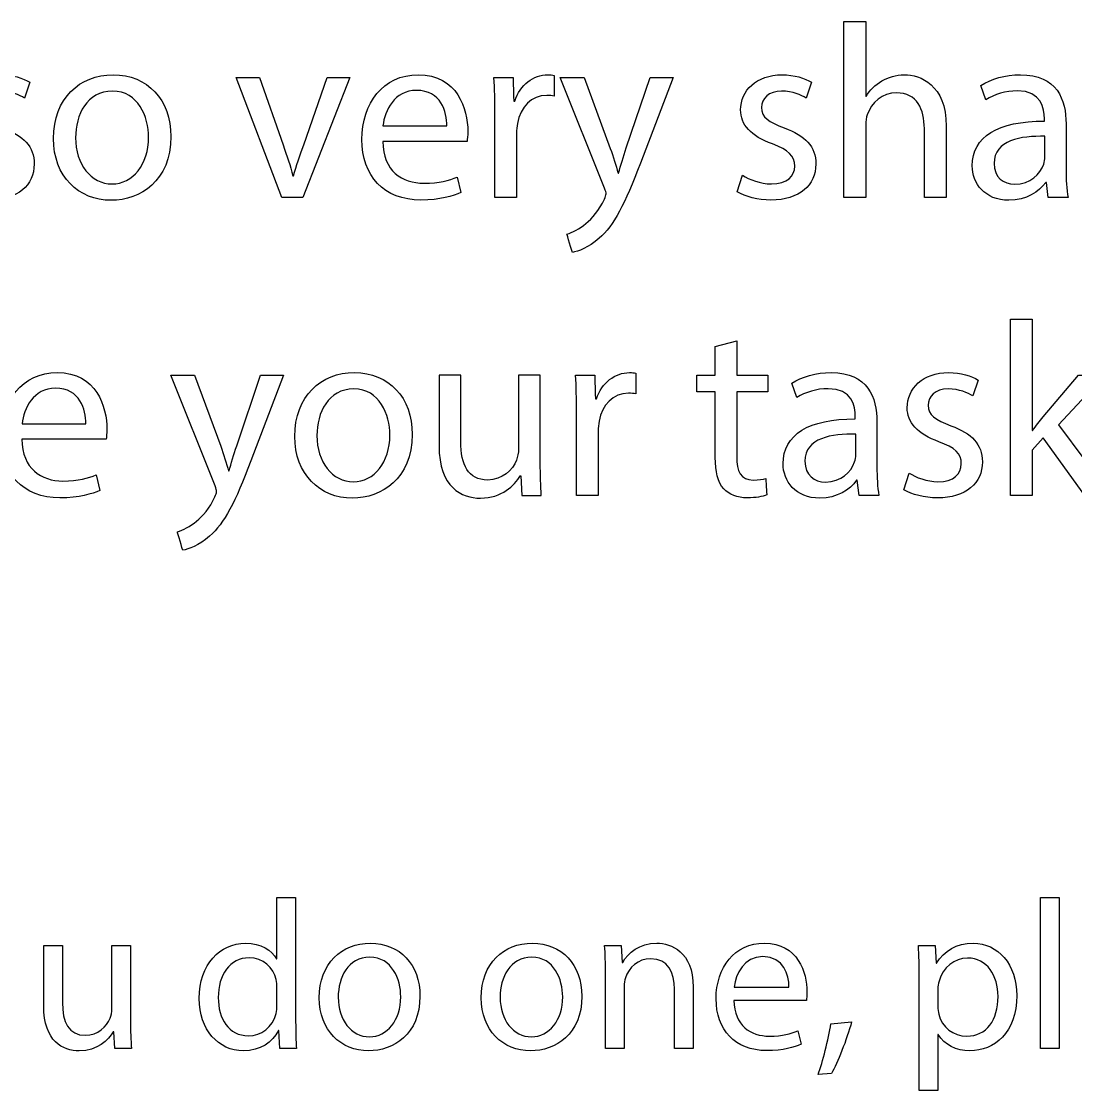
# Model space of a CAD drawing. Header units: millimetres. Extents: x -104 to 108, y -148 to 121.
# Drawn here: x 44.47 to 54.95, y 86.56 to 97.2 of the extents above; entities that cross this region are included whole.
import ezdxf

# ---------------------------------------------------------------- set-up
doc = ezdxf.new("R2010")
doc.units = ezdxf.units.MM
doc.header["$MEASUREMENT"] = 0
doc.layers.add('Capa 1', color=7, linetype='Continuous')

msp = doc.modelspace()

# ---------------------------------------------------------------- linework, layer by layer
at = {"layer": 'Capa 1', "color": 252}
for points, knots in [([(52.6488, 95.4469), (52.6488, 95.4469), (52.8662, 95.4469), (52.8662, 95.4469), (52.8662, 95.4469), (52.8662, 95.4469), (52.8662, 96.168), (52.8662, 96.168), (52.8662, 96.168), (52.8662, 96.21), (52.8686, 96.242), (52.881, 96.2717), (52.881, 96.2717), (52.9205, 96.3902), (53.0316, 96.4889), (53.1724, 96.4889), (53.1724, 96.4889), (53.3774, 96.489), (53.4489, 96.326), (53.4489, 96.1333), (53.4489, 96.1333), (53.4489, 96.1333), (53.4489, 95.4469), (53.4489, 95.4469), (53.4489, 95.4469), (53.4489, 95.4469), (53.6663, 95.4469), (53.6663, 95.4469), (53.6663, 95.4469), (53.6663, 95.4469), (53.6663, 96.1581), (53.6663, 96.1581), (53.6663, 96.1581), (53.6663, 96.5706), (53.4094, 96.6692), (53.2489, 96.6692), (53.2489, 96.6692), (53.1675, 96.6692), (53.0909, 96.6445), (53.0267, 96.6075), (53.0267, 96.6075), (52.96, 96.5706), (52.9057, 96.5161), (52.8711, 96.4544), (52.8711, 96.4544), (52.8711, 96.4544), (52.8662, 96.4545), (52.8662, 96.4545), (52.8662, 96.4545), (52.8662, 96.4545), (52.8662, 97.2002), (52.8662, 97.2002), (52.8662, 97.2002), (52.8662, 97.2002), (52.6488, 97.2002), (52.6488, 97.2002), (52.6488, 97.2002), (52.6488, 97.2002), (52.6488, 95.4469), (52.6488, 95.4469)], [0, 0, 0, 0, 0.0625, 0.0625, 0.0625, 0.0625, 0.125, 0.125, 0.125, 0.125, 0.1875, 0.1875, 0.1875, 0.1875, 0.25, 0.25, 0.25, 0.25, 0.3125, 0.3125, 0.3125, 0.3125, 0.375, 0.375, 0.375, 0.375, 0.4375, 0.4375, 0.4375, 0.4375, 0.5, 0.5, 0.5, 0.5, 0.5625, 0.5625, 0.5625, 0.5625, 0.625, 0.625, 0.625, 0.625, 0.6875, 0.6875, 0.6875, 0.6875, 0.75, 0.75, 0.75, 0.75, 0.8125, 0.8125, 0.8125, 0.8125, 0.875, 0.875, 0.875, 0.875, 1, 1, 1, 1]), ([(43.8104, 95.5038), (43.8944, 95.4544), (44.0154, 95.4221), (44.1462, 95.4221), (44.1462, 95.4221), (44.4303, 95.4222), (44.5932, 95.5703), (44.5932, 95.7802), (44.5932, 95.7802), (44.5933, 95.958), (44.487, 96.0617), (44.2796, 96.1408), (44.2796, 96.1408), (44.1241, 96.2001), (44.0524, 96.2445), (44.0524, 96.3433), (44.0524, 96.3433), (44.0524, 96.4323), (44.124, 96.5062), (44.2524, 96.5062), (44.2524, 96.5062), (44.3636, 96.5063), (44.45, 96.4667), (44.4969, 96.4371), (44.4969, 96.4371), (44.4969, 96.4371), (44.5513, 96.5952), (44.5513, 96.5952), (44.5513, 96.5952), (44.4846, 96.6347), (44.3784, 96.6692), (44.2574, 96.6692), (44.2574, 96.6692), (44.0006, 96.6692), (43.845, 96.5112), (43.845, 96.3186), (43.845, 96.3186), (43.8451, 96.1755), (43.9462, 96.0568), (44.1611, 95.9803), (44.1611, 95.9803), (44.3216, 95.9211), (44.3833, 95.8642), (44.3833, 95.7605), (44.3833, 95.7605), (44.3833, 95.6618), (44.3092, 95.5827), (44.1512, 95.5827), (44.1512, 95.5827), (44.0426, 95.5828), (43.9289, 95.6271), (43.8647, 95.6691), (43.8647, 95.6691), (43.8647, 95.6691), (43.8104, 95.5038), (43.8104, 95.5038)], [0, 0, 0, 0, 0.0666667, 0.0666667, 0.0666667, 0.0666667, 0.1333333, 0.1333333, 0.1333333, 0.1333333, 0.2, 0.2, 0.2, 0.2, 0.2666667, 0.2666667, 0.2666667, 0.2666667, 0.3333333, 0.3333333, 0.3333333, 0.3333333, 0.4, 0.4, 0.4, 0.4, 0.4666667, 0.4666667, 0.4666667, 0.4666667, 0.5333333, 0.5333333, 0.5333333, 0.5333333, 0.6, 0.6, 0.6, 0.6, 0.6666667, 0.6666667, 0.6666667, 0.6666667, 0.7333333, 0.7333333, 0.7333333, 0.7333333, 0.8, 0.8, 0.8, 0.8, 0.8666667, 0.8666667, 0.8666667, 0.8666667, 1, 1, 1, 1]), ([(45.3785, 96.6692), (45.0475, 96.6692), (44.7857, 96.4346), (44.7857, 96.0346), (44.7857, 96.0346), (44.7858, 95.6568), (45.0351, 95.4197), (45.3586, 95.4197), (45.3586, 95.4197), (45.6476, 95.4199), (45.9538, 95.6123), (45.9538, 96.0543), (45.9538, 96.0543), (45.9539, 96.42), (45.7216, 96.6692), (45.3784, 96.6692), (45.3784, 96.6692), (45.3784, 96.6692), (45.3785, 96.6692), (45.3785, 96.6692)], [0, 0, 0, 0, 0.1666667, 0.1666667, 0.1666667, 0.1666667, 0.3333333, 0.3333333, 0.3333333, 0.3333333, 0.5, 0.5, 0.5, 0.5, 0.6666667, 0.6666667, 0.6666667, 0.6666667, 1, 1, 1, 1]), ([(46.6034, 96.6422), (46.6034, 96.6422), (47.0579, 95.4469), (47.0579, 95.4469), (47.0579, 95.4469), (47.0579, 95.4469), (47.2652, 95.4469), (47.2652, 95.4469), (47.2652, 95.4469), (47.2652, 95.4469), (47.7344, 96.6422), (47.7344, 96.6422), (47.7344, 96.6422), (47.7344, 96.6422), (47.5072, 96.6422), (47.5072, 96.6422), (47.5072, 96.6422), (47.5072, 96.6422), (47.2752, 95.9705), (47.2752, 95.9705), (47.2752, 95.9705), (47.2357, 95.8618), (47.201, 95.7629), (47.1738, 95.6642), (47.1738, 95.6642), (47.1738, 95.6642), (47.1665, 95.6643), (47.1665, 95.6643), (47.1665, 95.6643), (47.1418, 95.763), (47.1096, 95.8617), (47.0701, 95.9704), (47.0701, 95.9704), (47.0701, 95.9704), (46.8356, 96.6422), (46.8356, 96.6422), (46.8356, 96.6422), (46.8356, 96.6422), (46.6034, 96.6422), (46.6034, 96.6422)], [0, 0, 0, 0, 0.0909091, 0.0909091, 0.0909091, 0.0909091, 0.1818182, 0.1818182, 0.1818182, 0.1818182, 0.2727273, 0.2727273, 0.2727273, 0.2727273, 0.3636364, 0.3636364, 0.3636364, 0.3636364, 0.4545455, 0.4545455, 0.4545455, 0.4545455, 0.5454545, 0.5454545, 0.5454545, 0.5454546, 0.6363636, 0.6363636, 0.6363636, 0.6363636, 0.7272727, 0.7272727, 0.7272727, 0.7272727, 0.8181818, 0.8181818, 0.8181818, 0.8181818, 1, 1, 1, 1]), ([(48.9002, 96.0051), (48.9026, 96.0273), (48.9075, 96.0617), (48.9075, 96.1062), (48.9075, 96.1062), (48.9076, 96.3261), (48.8038, 96.6692), (48.4136, 96.6692), (48.4136, 96.6692), (48.0655, 96.6692), (47.8531, 96.3852), (47.8531, 96.0247), (47.8531, 96.0247), (47.8531, 95.6643), (48.0729, 95.4221), (48.4408, 95.4221), (48.4408, 95.4221), (48.631, 95.4222), (48.7618, 95.4617), (48.8384, 95.4962), (48.8384, 95.4962), (48.8384, 95.4962), (48.8014, 95.6518), (48.8014, 95.6518), (48.8014, 95.6518), (48.7199, 95.6173), (48.626, 95.5901), (48.4704, 95.5901), (48.4704, 95.5901), (48.2532, 95.5901), (48.0655, 95.7111), (48.0605, 96.005), (48.0605, 96.005), (48.0605, 96.005), (48.9002, 96.0051), (48.9002, 96.0051)], [0, 0, 0, 0, 0.1, 0.1, 0.1, 0.1, 0.2, 0.2, 0.2, 0.2, 0.3, 0.3, 0.3, 0.3, 0.4, 0.4, 0.4, 0.4, 0.5, 0.5, 0.5, 0.5, 0.6, 0.6, 0.6, 0.6, 0.7, 0.7, 0.7, 0.7, 0.8, 0.8, 0.8, 0.8, 1, 1, 1, 1]), ([(49.1767, 95.4469), (49.1767, 95.4469), (49.3916, 95.4469), (49.3916, 95.4469), (49.3916, 95.4469), (49.3916, 95.4469), (49.3916, 96.084), (49.3916, 96.084), (49.3916, 96.084), (49.3916, 96.1211), (49.3965, 96.1556), (49.4014, 96.1852), (49.4014, 96.1852), (49.4311, 96.3484), (49.5397, 96.4643), (49.6928, 96.4643), (49.6928, 96.4643), (49.7225, 96.4644), (49.7446, 96.4618), (49.7669, 96.4568), (49.7669, 96.4568), (49.7669, 96.4568), (49.7669, 96.6619), (49.7669, 96.6619), (49.7669, 96.6619), (49.7472, 96.6668), (49.7298, 96.6692), (49.7051, 96.6692), (49.7051, 96.6692), (49.5595, 96.6692), (49.4285, 96.568), (49.3742, 96.4075), (49.3742, 96.4075), (49.3742, 96.4075), (49.3644, 96.4075), (49.3644, 96.4075), (49.3644, 96.4075), (49.3644, 96.4075), (49.357, 96.6422), (49.357, 96.6422), (49.357, 96.6422), (49.357, 96.6422), (49.1669, 96.6422), (49.1669, 96.6422), (49.1669, 96.6422), (49.1742, 96.5311), (49.1767, 96.4099), (49.1767, 96.2692), (49.1767, 96.2692), (49.1767, 96.2692), (49.1767, 95.4469), (49.1767, 95.4469)], [0, 0, 0, 0, 0.0714286, 0.0714286, 0.0714286, 0.0714286, 0.1428571, 0.1428571, 0.1428571, 0.1428572, 0.2142857, 0.2142857, 0.2142857, 0.2142857, 0.2857143, 0.2857143, 0.2857143, 0.2857143, 0.3571429, 0.3571429, 0.3571429, 0.3571429, 0.4285714, 0.4285714, 0.4285714, 0.4285714, 0.5, 0.5, 0.5, 0.5, 0.5714286, 0.5714286, 0.5714286, 0.5714286, 0.6428571, 0.6428571, 0.6428571, 0.6428572, 0.7142857, 0.7142857, 0.7142857, 0.7142857, 0.7857143, 0.7857143, 0.7857143, 0.7857143, 0.8571429, 0.8571429, 0.8571429, 0.8571429, 1, 1, 1, 1]), ([(49.8262, 96.6422), (49.8262, 96.6422), (50.2683, 95.5407), (50.2683, 95.5407), (50.2683, 95.5407), (50.2781, 95.5135), (50.283, 95.4962), (50.283, 95.4839), (50.283, 95.4839), (50.2831, 95.4717), (50.2756, 95.4543), (50.2657, 95.432), (50.2657, 95.432), (50.2164, 95.321), (50.1423, 95.237), (50.083, 95.19), (50.083, 95.19), (50.0189, 95.1357), (49.9472, 95.1011), (49.8928, 95.0838), (49.8928, 95.0838), (49.8928, 95.0838), (49.9472, 94.9011), (49.9472, 94.9011), (49.9472, 94.9011), (50.0016, 94.9111), (50.1077, 94.948), (50.2139, 95.0419), (50.2139, 95.0419), (50.362, 95.1704), (50.4682, 95.3802), (50.6238, 95.7901), (50.6238, 95.7901), (50.6238, 95.7901), (50.9498, 96.6422), (50.9498, 96.6422), (50.9498, 96.6422), (50.9498, 96.6422), (50.7201, 96.6422), (50.7201, 96.6422), (50.7201, 96.6422), (50.7201, 96.6422), (50.4831, 95.9408), (50.4831, 95.9408), (50.4831, 95.9408), (50.4534, 95.8544), (50.4287, 95.7629), (50.4065, 95.6913), (50.4065, 95.6913), (50.4065, 95.6913), (50.4016, 95.6913), (50.4016, 95.6913), (50.4016, 95.6913), (50.3818, 95.763), (50.3522, 95.8568), (50.325, 95.9358), (50.325, 95.9358), (50.325, 95.9358), (50.0633, 96.6422), (50.0633, 96.6422), (50.0633, 96.6422), (50.0633, 96.6422), (49.8262, 96.6422), (49.8262, 96.6422)], [0, 0, 0, 0, 0.0588235, 0.0588235, 0.0588235, 0.0588235, 0.1176471, 0.1176471, 0.1176471, 0.1176471, 0.1764706, 0.1764706, 0.1764706, 0.1764706, 0.2352941, 0.2352941, 0.2352941, 0.2352941, 0.2941176, 0.2941176, 0.2941176, 0.2941177, 0.3529412, 0.3529412, 0.3529412, 0.3529412, 0.4117647, 0.4117647, 0.4117647, 0.4117647, 0.4705882, 0.4705882, 0.4705882, 0.4705882, 0.5294118, 0.5294118, 0.5294118, 0.5294118, 0.5882353, 0.5882353, 0.5882353, 0.5882353, 0.6470588, 0.6470588, 0.6470588, 0.6470588, 0.7058824, 0.7058824, 0.7058824, 0.7058824, 0.7647059, 0.7647059, 0.7647059, 0.7647059, 0.8235294, 0.8235294, 0.8235294, 0.8235294, 0.8823529, 0.8823529, 0.8823529, 0.882353, 1, 1, 1, 1]), ([(51.5868, 95.5038), (51.6707, 95.4544), (51.7917, 95.4221), (51.9226, 95.4221), (51.9226, 95.4221), (52.2066, 95.4222), (52.3696, 95.5703), (52.3696, 95.7802), (52.3696, 95.7802), (52.3696, 95.958), (52.2634, 96.0617), (52.056, 96.1408), (52.056, 96.1408), (51.9004, 96.2001), (51.8288, 96.2445), (51.8288, 96.3433), (51.8288, 96.3433), (51.8288, 96.4323), (51.9004, 96.5062), (52.0288, 96.5062), (52.0288, 96.5062), (52.1399, 96.5063), (52.2264, 96.4667), (52.2733, 96.4371), (52.2733, 96.4371), (52.2733, 96.4371), (52.3277, 96.5952), (52.3277, 96.5952), (52.3277, 96.5952), (52.261, 96.6347), (52.1547, 96.6692), (52.0337, 96.6692), (52.0337, 96.6692), (51.777, 96.6692), (51.6213, 96.5112), (51.6213, 96.3186), (51.6213, 96.3186), (51.6214, 96.1755), (51.7226, 96.0568), (51.9374, 95.9803), (51.9374, 95.9803), (52.098, 95.9211), (52.1597, 95.8642), (52.1597, 95.7605), (52.1597, 95.7605), (52.1597, 95.6618), (52.0856, 95.5827), (51.9276, 95.5827), (51.9276, 95.5827), (51.819, 95.5828), (51.7053, 95.6271), (51.6411, 95.6691), (51.6411, 95.6691), (51.6411, 95.6691), (51.5868, 95.5038), (51.5868, 95.5038)], [0, 0, 0, 0, 0.0666667, 0.0666667, 0.0666667, 0.0666667, 0.1333333, 0.1333333, 0.1333333, 0.1333333, 0.2, 0.2, 0.2, 0.2, 0.2666667, 0.2666667, 0.2666667, 0.2666667, 0.3333333, 0.3333333, 0.3333333, 0.3333333, 0.4, 0.4, 0.4, 0.4, 0.4666667, 0.4666667, 0.4666667, 0.4666667, 0.5333333, 0.5333333, 0.5333333, 0.5333333, 0.6, 0.6, 0.6, 0.6, 0.6666667, 0.6666667, 0.6666667, 0.6666667, 0.7333333, 0.7333333, 0.7333333, 0.7333333, 0.8, 0.8, 0.8, 0.8, 0.8666667, 0.8666667, 0.8666667, 0.8666667, 1, 1, 1, 1]), ([(54.8788, 95.4469), (54.8639, 95.5284), (54.859, 95.6296), (54.859, 95.7333), (54.859, 95.7333), (54.859, 95.7333), (54.859, 96.1803), (54.859, 96.1803), (54.859, 96.1803), (54.859, 96.42), (54.7701, 96.6692), (54.4046, 96.6692), (54.4046, 96.6692), (54.254, 96.6692), (54.1107, 96.6273), (54.0119, 96.563), (54.0119, 96.563), (54.0119, 96.563), (54.0613, 96.42), (54.0613, 96.42), (54.0613, 96.42), (54.1454, 96.4742), (54.2613, 96.5087), (54.3725, 96.5087), (54.3725, 96.5087), (54.6169, 96.5089), (54.6441, 96.3309), (54.6441, 96.2321), (54.6441, 96.2321), (54.6441, 96.2321), (54.6441, 96.2075), (54.6441, 96.2075), (54.6441, 96.2075), (54.1824, 96.21), (53.9255, 96.0519), (53.9255, 95.7629), (53.9255, 95.7629), (53.9256, 95.5901), (54.049, 95.4197), (54.291, 95.4197), (54.291, 95.4197), (54.4614, 95.4199), (54.5898, 95.5037), (54.6565, 95.5975), (54.6565, 95.5975), (54.6565, 95.5975), (54.6639, 95.5977), (54.6639, 95.5977), (54.6639, 95.5977), (54.6639, 95.5977), (54.6812, 95.4469), (54.6812, 95.4469), (54.6812, 95.4469), (54.6812, 95.4469), (54.8788, 95.4469), (54.8788, 95.4469)], [0, 0, 0, 0, 0.0666667, 0.0666667, 0.0666667, 0.0666667, 0.1333333, 0.1333333, 0.1333333, 0.1333333, 0.2, 0.2, 0.2, 0.2, 0.2666667, 0.2666667, 0.2666667, 0.2666667, 0.3333333, 0.3333333, 0.3333333, 0.3333333, 0.4, 0.4, 0.4, 0.4, 0.4666667, 0.4666667, 0.4666667, 0.4666667, 0.5333333, 0.5333333, 0.5333333, 0.5333333, 0.6, 0.6, 0.6, 0.6, 0.6666667, 0.6666667, 0.6666667, 0.6666667, 0.7333333, 0.7333333, 0.7333333, 0.7333333, 0.8, 0.8, 0.8, 0.8, 0.8666667, 0.8666667, 0.8666667, 0.8666667, 1, 1, 1, 1]), ([(45.3735, 96.5063), (45.6303, 96.5063), (45.7315, 96.2494), (45.7315, 96.0469), (45.7315, 96.0469), (45.7316, 95.7778), (45.576, 95.5827), (45.3685, 95.5827), (45.3685, 95.5827), (45.1562, 95.5828), (45.0055, 95.7802), (45.0055, 96.042), (45.0055, 96.042), (45.0055, 96.2692), (45.1166, 96.5062), (45.3735, 96.5062), (45.3735, 96.5062), (45.3735, 96.5062), (45.3735, 96.5063), (45.3735, 96.5063)], [0, 0, 0, 0, 0.1666667, 0.1666667, 0.1666667, 0.1666667, 0.3333333, 0.3333333, 0.3333333, 0.3333333, 0.5, 0.5, 0.5, 0.5, 0.6666667, 0.6666667, 0.6666667, 0.6666667, 1, 1, 1, 1]), ([(48.0631, 96.1606), (48.0803, 96.3112), (48.1766, 96.5137), (48.3964, 96.5137), (48.3964, 96.5137), (48.6409, 96.5137), (48.7001, 96.2988), (48.6976, 96.1605), (48.6976, 96.1605), (48.6976, 96.1605), (48.0631, 96.1606), (48.0631, 96.1606)], [0, 0, 0, 0, 0.25, 0.25, 0.25, 0.25, 0.5, 0.5, 0.5, 0.5, 1, 1, 1, 1]), ([(54.6491, 95.8495), (54.6491, 95.8273), (54.6441, 95.8025), (54.6367, 95.7802), (54.6367, 95.7802), (54.6022, 95.679), (54.5034, 95.5802), (54.3478, 95.5802), (54.3478, 95.5802), (54.2367, 95.5802), (54.1428, 95.6469), (54.1428, 95.7876), (54.1428, 95.7876), (54.1429, 96.0199), (54.412, 96.0617), (54.649, 96.0568), (54.649, 96.0568), (54.649, 96.0568), (54.6491, 95.8495), (54.6491, 95.8495)], [0, 0, 0, 0, 0.1666667, 0.1666667, 0.1666667, 0.1666667, 0.3333333, 0.3333333, 0.3333333, 0.3333333, 0.5, 0.5, 0.5, 0.5, 0.6666667, 0.6666667, 0.6666667, 0.6666667, 1, 1, 1, 1]), ([(54.5208, 94.237), (54.5208, 94.237), (54.3059, 94.237), (54.3059, 94.237), (54.3059, 94.237), (54.3059, 94.237), (54.3059, 92.4836), (54.3059, 92.4836), (54.3059, 92.4836), (54.3059, 92.4836), (54.5208, 92.4836), (54.5208, 92.4836), (54.5208, 92.4836), (54.5208, 92.4836), (54.5208, 92.933), (54.5208, 92.933), (54.5208, 92.933), (54.5208, 92.933), (54.6319, 93.0567), (54.6319, 93.0567), (54.6319, 93.0567), (54.6319, 93.0567), (55.0443, 92.4836), (55.0443, 92.4836), (55.0443, 92.4836), (55.0443, 92.4836), (55.3085, 92.4836), (55.3085, 92.4836), (55.3085, 92.4836), (55.3085, 92.4836), (54.7825, 93.1874), (54.7825, 93.1874), (54.7825, 93.1874), (54.7825, 93.1874), (55.2443, 93.679), (55.2443, 93.679), (55.2443, 93.679), (55.2443, 93.679), (54.9826, 93.679), (54.9826, 93.679), (54.9826, 93.679), (54.9826, 93.679), (54.6319, 93.2664), (54.6319, 93.2664), (54.6319, 93.2664), (54.5973, 93.2245), (54.5553, 93.1726), (54.5257, 93.1306), (54.5257, 93.1306), (54.5257, 93.1306), (54.5208, 93.1307), (54.5208, 93.1307), (54.5208, 93.1307), (54.5208, 93.1307), (54.5208, 94.237), (54.5208, 94.237)], [0, 0, 0, 0, 0.0666667, 0.0666667, 0.0666667, 0.0666667, 0.1333333, 0.1333333, 0.1333333, 0.1333333, 0.2, 0.2, 0.2, 0.2, 0.2666667, 0.2666667, 0.2666667, 0.2666667, 0.3333333, 0.3333333, 0.3333333, 0.3333333, 0.4, 0.4, 0.4, 0.4, 0.4666667, 0.4666667, 0.4666667, 0.4666667, 0.5333333, 0.5333333, 0.5333333, 0.5333333, 0.6, 0.6, 0.6, 0.6, 0.6666667, 0.6666667, 0.6666667, 0.6666667, 0.7333333, 0.7333333, 0.7333333, 0.7333333, 0.8, 0.8, 0.8, 0.8, 0.8666667, 0.8666667, 0.8666667, 0.8666667, 1, 1, 1, 1]), ([(51.3696, 93.9653), (51.3696, 93.9653), (51.3696, 93.679), (51.3696, 93.679), (51.3696, 93.679), (51.3696, 93.679), (51.1844, 93.679), (51.1844, 93.679), (51.1844, 93.679), (51.1844, 93.679), (51.1844, 93.5135), (51.1844, 93.5135), (51.1844, 93.5135), (51.1844, 93.5135), (51.3696, 93.5135), (51.3696, 93.5135), (51.3696, 93.5135), (51.3696, 93.5135), (51.3696, 92.8614), (51.3696, 92.8614), (51.3696, 92.8614), (51.3696, 92.7207), (51.3918, 92.6145), (51.4535, 92.5503), (51.4535, 92.5503), (51.5054, 92.4911), (51.5869, 92.4589), (51.6881, 92.4589), (51.6881, 92.4589), (51.7721, 92.459), (51.8388, 92.4712), (51.8808, 92.4885), (51.8808, 92.4885), (51.8808, 92.4885), (51.871, 92.6517), (51.871, 92.6517), (51.871, 92.6517), (51.8438, 92.6441), (51.8017, 92.6367), (51.7449, 92.6367), (51.7449, 92.6367), (51.624, 92.6368), (51.582, 92.7206), (51.582, 92.8688), (51.582, 92.8688), (51.582, 92.8688), (51.582, 93.5135), (51.582, 93.5135), (51.582, 93.5135), (51.582, 93.5135), (51.8932, 93.5135), (51.8932, 93.5135), (51.8932, 93.5135), (51.8932, 93.5135), (51.8932, 93.679), (51.8932, 93.679), (51.8932, 93.679), (51.8932, 93.679), (51.582, 93.679), (51.582, 93.679), (51.582, 93.679), (51.582, 93.679), (51.582, 94.0221), (51.582, 94.0221), (51.582, 94.0221), (51.582, 94.0221), (51.3696, 93.9653), (51.3696, 93.9653)], [0, 0, 0, 0, 0.0555556, 0.0555556, 0.0555556, 0.0555556, 0.1111111, 0.1111111, 0.1111111, 0.1111111, 0.1666667, 0.1666667, 0.1666667, 0.1666667, 0.2222222, 0.2222222, 0.2222222, 0.2222222, 0.2777778, 0.2777778, 0.2777778, 0.2777778, 0.3333333, 0.3333333, 0.3333333, 0.3333333, 0.3888889, 0.3888889, 0.3888889, 0.3888889, 0.4444444, 0.4444444, 0.4444444, 0.4444445, 0.5, 0.5, 0.5, 0.5, 0.5555556, 0.5555556, 0.5555556, 0.5555556, 0.6111111, 0.6111111, 0.6111111, 0.6111111, 0.6666667, 0.6666667, 0.6666667, 0.6666667, 0.7222222, 0.7222222, 0.7222222, 0.7222222, 0.7777778, 0.7777778, 0.7777778, 0.7777778, 0.8333333, 0.8333333, 0.8333333, 0.8333333, 0.8888889, 0.8888889, 0.8888889, 0.8888889, 1, 1, 1, 1]), ([(45.3094, 93.0418), (45.3119, 93.064), (45.3168, 93.0985), (45.3168, 93.1429), (45.3168, 93.1429), (45.3169, 93.3629), (45.2131, 93.706), (44.8229, 93.706), (44.8229, 93.706), (44.4748, 93.706), (44.2624, 93.422), (44.2624, 93.0614), (44.2624, 93.0614), (44.2624, 92.7011), (44.4821, 92.4589), (44.8501, 92.4589), (44.8501, 92.4589), (45.0403, 92.459), (45.1711, 92.4984), (45.2477, 92.533), (45.2477, 92.533), (45.2477, 92.533), (45.2107, 92.6886), (45.2107, 92.6886), (45.2107, 92.6886), (45.1292, 92.654), (45.0353, 92.6268), (44.8797, 92.6268), (44.8797, 92.6268), (44.6624, 92.6269), (44.4747, 92.7478), (44.4698, 93.0417), (44.4698, 93.0417), (44.4698, 93.0417), (45.3094, 93.0418), (45.3094, 93.0418)], [0, 0, 0, 0, 0.1, 0.1, 0.1, 0.1, 0.2, 0.2, 0.2, 0.2, 0.3, 0.3, 0.3, 0.3, 0.4, 0.4, 0.4, 0.4, 0.5, 0.5, 0.5, 0.5, 0.6, 0.6, 0.6, 0.6, 0.7, 0.7, 0.7, 0.7, 0.8, 0.8, 0.8, 0.8, 1, 1, 1, 1]), ([(45.9513, 93.679), (45.9513, 93.679), (46.3934, 92.5774), (46.3934, 92.5774), (46.3934, 92.5774), (46.4032, 92.5503), (46.4081, 92.533), (46.4081, 92.5206), (46.4081, 92.5206), (46.4082, 92.5084), (46.4007, 92.491), (46.3908, 92.4688), (46.3908, 92.4688), (46.3415, 92.3578), (46.2674, 92.2737), (46.2081, 92.2268), (46.2081, 92.2268), (46.144, 92.1724), (46.0723, 92.1379), (46.018, 92.1206), (46.018, 92.1206), (46.018, 92.1206), (46.0723, 91.9379), (46.0723, 91.9379), (46.0723, 91.9379), (46.1267, 91.9478), (46.2328, 91.9848), (46.339, 92.0786), (46.339, 92.0786), (46.4872, 92.2072), (46.5933, 92.4169), (46.7489, 92.8268), (46.7489, 92.8268), (46.7489, 92.8268), (47.0749, 93.679), (47.0749, 93.679), (47.0749, 93.679), (47.0749, 93.679), (46.8452, 93.679), (46.8452, 93.679), (46.8452, 93.679), (46.8452, 93.679), (46.6082, 92.9775), (46.6082, 92.9775), (46.6082, 92.9775), (46.5785, 92.8912), (46.5538, 92.7997), (46.5316, 92.7281), (46.5316, 92.7281), (46.5316, 92.7281), (46.5267, 92.7281), (46.5267, 92.7281), (46.5267, 92.7281), (46.5069, 92.7997), (46.4773, 92.8935), (46.4501, 92.9725), (46.4501, 92.9725), (46.4501, 92.9725), (46.1884, 93.679), (46.1884, 93.679), (46.1884, 93.679), (46.1884, 93.679), (45.9513, 93.679), (45.9513, 93.679)], [0, 0, 0, 0, 0.0588235, 0.0588235, 0.0588235, 0.0588235, 0.1176471, 0.1176471, 0.1176471, 0.1176471, 0.1764706, 0.1764706, 0.1764706, 0.1764706, 0.2352941, 0.2352941, 0.2352941, 0.2352941, 0.2941176, 0.2941176, 0.2941176, 0.2941177, 0.3529412, 0.3529412, 0.3529412, 0.3529412, 0.4117647, 0.4117647, 0.4117647, 0.4117647, 0.4705882, 0.4705882, 0.4705882, 0.4705882, 0.5294118, 0.5294118, 0.5294118, 0.5294118, 0.5882353, 0.5882353, 0.5882353, 0.5882353, 0.6470588, 0.6470588, 0.6470588, 0.6470588, 0.7058824, 0.7058824, 0.7058824, 0.7058824, 0.7647059, 0.7647059, 0.7647059, 0.7647059, 0.8235294, 0.8235294, 0.8235294, 0.8235294, 0.8823529, 0.8823529, 0.8823529, 0.882353, 1, 1, 1, 1]), ([(47.7788, 93.706), (47.4478, 93.706), (47.186, 93.4714), (47.186, 93.0713), (47.186, 93.0713), (47.1861, 92.6935), (47.4354, 92.4564), (47.7589, 92.4564), (47.7589, 92.4564), (48.0479, 92.4566), (48.3541, 92.649), (48.3541, 93.0911), (48.3541, 93.0911), (48.3542, 93.4567), (48.1219, 93.706), (47.7787, 93.706), (47.7787, 93.706), (47.7787, 93.706), (47.7788, 93.706), (47.7788, 93.706)], [0, 0, 0, 0, 0.1666667, 0.1666667, 0.1666667, 0.1666667, 0.3333333, 0.3333333, 0.3333333, 0.3333333, 0.5, 0.5, 0.5, 0.5, 0.6666667, 0.6666667, 0.6666667, 0.6666667, 1, 1, 1, 1]), ([(49.6286, 93.679), (49.6286, 93.679), (49.6286, 92.8095), (49.6286, 92.8095), (49.6286, 92.8095), (49.6286, 92.6861), (49.6311, 92.5774), (49.6385, 92.4836), (49.6385, 92.4836), (49.6385, 92.4836), (49.446, 92.4836), (49.446, 92.4836), (49.446, 92.4836), (49.446, 92.4836), (49.4336, 92.6788), (49.4336, 92.6788), (49.4336, 92.6788), (49.4336, 92.6788), (49.4286, 92.6787), (49.4286, 92.6787), (49.4286, 92.6787), (49.3718, 92.5824), (49.2459, 92.4566), (49.0335, 92.4564), (49.0335, 92.4564), (48.8458, 92.4564), (48.6212, 92.5602), (48.6212, 92.9801), (48.6212, 92.9801), (48.6212, 92.9801), (48.6212, 93.679), (48.6212, 93.679), (48.6212, 93.679), (48.6212, 93.679), (48.8384, 93.679), (48.8384, 93.679), (48.8384, 93.679), (48.8384, 93.679), (48.8384, 93.017), (48.8384, 93.017), (48.8384, 93.017), (48.8384, 92.7898), (48.9076, 92.6368), (49.1051, 92.6367), (49.1051, 92.6367), (49.2508, 92.6367), (49.3521, 92.738), (49.3915, 92.8342), (49.3915, 92.8342), (49.4039, 92.8663), (49.4113, 92.9059), (49.4113, 92.9455), (49.4113, 92.9455), (49.4113, 92.9455), (49.4113, 93.679), (49.4113, 93.679), (49.4113, 93.679), (49.4113, 93.679), (49.6286, 93.679), (49.6286, 93.679)], [0, 0, 0, 0, 0.125, 0.125, 0.125, 0.125, 0.1875, 0.1875, 0.1875, 0.1875, 0.25, 0.25, 0.25, 0.25, 0.3125, 0.3125, 0.3125, 0.3125, 0.375, 0.375, 0.375, 0.375, 0.4375, 0.4375, 0.4375, 0.4375, 0.5, 0.5, 0.5, 0.5, 0.5625, 0.5625, 0.5625, 0.5625, 0.625, 0.625, 0.625, 0.625, 0.6875, 0.6875, 0.6875, 0.6875, 0.75, 0.75, 0.75, 0.75, 0.8125, 0.8125, 0.8125, 0.8125, 0.875, 0.875, 0.875, 0.875, 0.9375, 0.9375, 0.9375, 0.9375, 1, 1, 1, 1]), ([(49.989, 92.4836), (49.989, 92.4836), (50.2039, 92.4836), (50.2039, 92.4836), (50.2039, 92.4836), (50.2039, 92.4836), (50.2039, 93.1208), (50.2039, 93.1208), (50.2039, 93.1208), (50.2039, 93.1579), (50.2088, 93.1923), (50.2137, 93.2219), (50.2137, 93.2219), (50.2434, 93.3851), (50.352, 93.501), (50.5051, 93.501), (50.5051, 93.501), (50.5348, 93.5012), (50.557, 93.4985), (50.5792, 93.4936), (50.5792, 93.4936), (50.5792, 93.4936), (50.5792, 93.6986), (50.5792, 93.6986), (50.5792, 93.6986), (50.5595, 93.7036), (50.5421, 93.706), (50.5174, 93.706), (50.5174, 93.706), (50.3718, 93.706), (50.2409, 93.6047), (50.1865, 93.4442), (50.1865, 93.4442), (50.1865, 93.4442), (50.1767, 93.4442), (50.1767, 93.4442), (50.1767, 93.4442), (50.1767, 93.4442), (50.1693, 93.679), (50.1693, 93.679), (50.1693, 93.679), (50.1693, 93.679), (49.9792, 93.679), (49.9792, 93.679), (49.9792, 93.679), (49.9865, 93.5678), (49.989, 93.4467), (49.989, 93.3059), (49.989, 93.3059), (49.989, 93.3059), (49.989, 92.4836), (49.989, 92.4836)], [0, 0, 0, 0, 0.0714286, 0.0714286, 0.0714286, 0.0714286, 0.1428571, 0.1428571, 0.1428571, 0.1428572, 0.2142857, 0.2142857, 0.2142857, 0.2142857, 0.2857143, 0.2857143, 0.2857143, 0.2857143, 0.3571429, 0.3571429, 0.3571429, 0.3571429, 0.4285714, 0.4285714, 0.4285714, 0.4285714, 0.5, 0.5, 0.5, 0.5, 0.5714286, 0.5714286, 0.5714286, 0.5714286, 0.6428571, 0.6428571, 0.6428571, 0.6428572, 0.7142857, 0.7142857, 0.7142857, 0.7142857, 0.7857143, 0.7857143, 0.7857143, 0.7857143, 0.8571429, 0.8571429, 0.8571429, 0.8571429, 1, 1, 1, 1]), ([(52.9969, 92.4836), (52.982, 92.5651), (52.9771, 92.6663), (52.9771, 92.77), (52.9771, 92.77), (52.9771, 92.77), (52.9772, 93.217), (52.9772, 93.217), (52.9772, 93.217), (52.9772, 93.4567), (52.8882, 93.706), (52.5227, 93.706), (52.5227, 93.706), (52.3721, 93.706), (52.2288, 93.664), (52.1301, 93.5998), (52.1301, 93.5998), (52.1301, 93.5998), (52.1794, 93.4567), (52.1794, 93.4567), (52.1794, 93.4567), (52.2635, 93.5109), (52.3795, 93.5454), (52.4906, 93.5454), (52.4906, 93.5454), (52.7351, 93.5456), (52.7622, 93.3676), (52.7622, 93.2689), (52.7622, 93.2689), (52.7622, 93.2689), (52.7622, 93.2442), (52.7622, 93.2442), (52.7622, 93.2442), (52.3005, 93.2468), (52.0436, 93.0886), (52.0436, 92.7997), (52.0436, 92.7997), (52.0437, 92.6269), (52.1671, 92.4564), (52.4091, 92.4564), (52.4091, 92.4564), (52.5795, 92.4566), (52.7079, 92.5404), (52.7746, 92.6342), (52.7746, 92.6342), (52.7746, 92.6342), (52.782, 92.6344), (52.782, 92.6344), (52.782, 92.6344), (52.782, 92.6344), (52.7994, 92.4836), (52.7994, 92.4836), (52.7994, 92.4836), (52.7994, 92.4836), (52.9969, 92.4836), (52.9969, 92.4836)], [0, 0, 0, 0, 0.0666667, 0.0666667, 0.0666667, 0.0666667, 0.1333333, 0.1333333, 0.1333333, 0.1333333, 0.2, 0.2, 0.2, 0.2, 0.2666667, 0.2666667, 0.2666667, 0.2666667, 0.3333333, 0.3333333, 0.3333333, 0.3333333, 0.4, 0.4, 0.4, 0.4, 0.4666667, 0.4666667, 0.4666667, 0.4666667, 0.5333333, 0.5333333, 0.5333333, 0.5333333, 0.6, 0.6, 0.6, 0.6, 0.6666667, 0.6666667, 0.6666667, 0.6666667, 0.7333333, 0.7333333, 0.7333333, 0.7333333, 0.8, 0.8, 0.8, 0.8, 0.8666667, 0.8666667, 0.8666667, 0.8666667, 1, 1, 1, 1]), ([(53.2439, 92.5405), (53.3278, 92.4911), (53.4488, 92.4589), (53.5797, 92.4589), (53.5797, 92.4589), (53.8637, 92.459), (54.0266, 92.6071), (54.0266, 92.817), (54.0266, 92.817), (54.0267, 92.9948), (53.9205, 93.0985), (53.713, 93.1775), (53.713, 93.1775), (53.5575, 93.2369), (53.4858, 93.2812), (53.4858, 93.38), (53.4858, 93.38), (53.4859, 93.469), (53.5574, 93.543), (53.6859, 93.543), (53.6859, 93.543), (53.797, 93.543), (53.8834, 93.5035), (53.9303, 93.4738), (53.9303, 93.4738), (53.9303, 93.4738), (53.9847, 93.6319), (53.9847, 93.6319), (53.9847, 93.6319), (53.918, 93.6714), (53.8118, 93.706), (53.6908, 93.706), (53.6908, 93.706), (53.4341, 93.706), (53.2784, 93.5479), (53.2784, 93.3553), (53.2784, 93.3553), (53.2785, 93.2122), (53.3796, 93.0935), (53.5945, 93.017), (53.5945, 93.017), (53.755, 92.9578), (53.8167, 92.9009), (53.8167, 92.7972), (53.8167, 92.7972), (53.8167, 92.6985), (53.7427, 92.6194), (53.5846, 92.6194), (53.5846, 92.6194), (53.476, 92.6195), (53.3624, 92.6639), (53.2982, 92.7058), (53.2982, 92.7058), (53.2982, 92.7058), (53.2439, 92.5405), (53.2439, 92.5405)], [0, 0, 0, 0, 0.0666667, 0.0666667, 0.0666667, 0.0666667, 0.1333333, 0.1333333, 0.1333333, 0.1333333, 0.2, 0.2, 0.2, 0.2, 0.2666667, 0.2666667, 0.2666667, 0.2666667, 0.3333333, 0.3333333, 0.3333333, 0.3333333, 0.4, 0.4, 0.4, 0.4, 0.4666667, 0.4666667, 0.4666667, 0.4666667, 0.5333333, 0.5333333, 0.5333333, 0.5333333, 0.6, 0.6, 0.6, 0.6, 0.6666667, 0.6666667, 0.6666667, 0.6666667, 0.7333333, 0.7333333, 0.7333333, 0.7333333, 0.8, 0.8, 0.8, 0.8, 0.8666667, 0.8666667, 0.8666667, 0.8666667, 1, 1, 1, 1]), ([(44.4723, 93.1974), (44.4896, 93.348), (44.5859, 93.5504), (44.8056, 93.5504), (44.8056, 93.5504), (45.0502, 93.5504), (45.1094, 93.3355), (45.1069, 93.1973), (45.1069, 93.1973), (45.1069, 93.1973), (44.4723, 93.1974), (44.4723, 93.1974)], [0, 0, 0, 0, 0.25, 0.25, 0.25, 0.25, 0.5, 0.5, 0.5, 0.5, 1, 1, 1, 1]), ([(47.7738, 93.543), (48.0306, 93.543), (48.1318, 93.2862), (48.1318, 93.0837), (48.1318, 93.0837), (48.1319, 92.8146), (47.9763, 92.6194), (47.7688, 92.6194), (47.7688, 92.6194), (47.5565, 92.6195), (47.4058, 92.817), (47.4058, 93.0787), (47.4058, 93.0787), (47.4058, 93.3059), (47.5169, 93.543), (47.7738, 93.543), (47.7738, 93.543), (47.7738, 93.543), (47.7738, 93.543), (47.7738, 93.543)], [0, 0, 0, 0, 0.1666667, 0.1666667, 0.1666667, 0.1666667, 0.3333333, 0.3333333, 0.3333333, 0.3333333, 0.5, 0.5, 0.5, 0.5, 0.6666667, 0.6666667, 0.6666667, 0.6666667, 1, 1, 1, 1]), ([(52.7672, 92.8862), (52.7672, 92.864), (52.7622, 92.8392), (52.7548, 92.817), (52.7548, 92.817), (52.7203, 92.7158), (52.6215, 92.6169), (52.4659, 92.6169), (52.4659, 92.6169), (52.3549, 92.6169), (52.2609, 92.6836), (52.2609, 92.8244), (52.2609, 92.8244), (52.261, 93.0567), (52.5301, 93.0985), (52.7672, 93.0935), (52.7672, 93.0935), (52.7672, 93.0935), (52.7672, 92.8862), (52.7672, 92.8862)], [0, 0, 0, 0, 0.1666667, 0.1666667, 0.1666667, 0.1666667, 0.3333333, 0.3333333, 0.3333333, 0.3333333, 0.5, 0.5, 0.5, 0.5, 0.6666667, 0.6666667, 0.6666667, 0.6666667, 1, 1, 1, 1]), ([(47.0085, 88.4833), (47.0085, 88.4833), (47.0085, 87.8715), (47.0085, 87.8715), (47.0085, 87.8715), (47.0085, 87.8715), (47.0042, 87.8715), (47.0042, 87.8715), (47.0042, 87.8715), (46.9577, 87.954), (46.8518, 88.0281), (46.6951, 88.0281), (46.6951, 88.0281), (46.4454, 88.0281), (46.2337, 87.8185), (46.2358, 87.4777), (46.2358, 87.4777), (46.2358, 87.1666), (46.4263, 86.957), (46.674, 86.957), (46.674, 86.957), (46.8412, 86.9571), (46.9661, 87.0438), (47.0232, 87.1581), (47.0232, 87.1581), (47.0232, 87.1581), (47.0275, 87.1581), (47.0275, 87.1581), (47.0275, 87.1581), (47.0275, 87.1581), (47.0359, 86.9803), (47.0359, 86.9803), (47.0359, 86.9803), (47.0359, 86.9803), (47.2031, 86.9803), (47.2031, 86.9803), (47.2031, 86.9803), (47.1968, 87.0502), (47.1947, 87.1539), (47.1947, 87.2449), (47.1947, 87.2449), (47.1947, 87.2449), (47.1947, 88.4833), (47.1947, 88.4833), (47.1947, 88.4833), (47.1947, 88.4833), (47.0085, 88.4833), (47.0085, 88.4833)], [0, 0, 0, 0, 0.0769231, 0.0769231, 0.0769231, 0.0769231, 0.1538462, 0.1538462, 0.1538462, 0.1538462, 0.2307692, 0.2307692, 0.2307692, 0.2307692, 0.3076923, 0.3076923, 0.3076923, 0.3076923, 0.3846154, 0.3846154, 0.3846154, 0.3846154, 0.4615385, 0.4615385, 0.4615385, 0.4615385, 0.5384615, 0.5384615, 0.5384615, 0.5384615, 0.6153846, 0.6153846, 0.6153846, 0.6153846, 0.6923077, 0.6923077, 0.6923077, 0.6923077, 0.7692308, 0.7692308, 0.7692308, 0.7692308, 0.8461538, 0.8461538, 0.8461538, 0.8461539, 1, 1, 1, 1]), ([(54.6035, 86.9803), (54.6035, 86.9803), (54.7897, 86.9803), (54.7897, 86.9803), (54.7897, 86.9803), (54.7897, 86.9803), (54.7897, 88.4833), (54.7897, 88.4833), (54.7897, 88.4833), (54.7897, 88.4833), (54.6035, 88.4833), (54.6035, 88.4833), (54.6035, 88.4833), (54.6035, 88.4833), (54.6035, 86.9803), (54.6035, 86.9803)], [0, 0, 0, 0, 0.2, 0.2, 0.2, 0.2, 0.4, 0.4, 0.4, 0.4, 0.6, 0.6, 0.6, 0.6, 1, 1, 1, 1]), ([(45.5521, 88.0048), (45.5521, 88.0048), (45.3658, 88.0048), (45.3658, 88.0048), (45.3658, 88.0048), (45.3658, 88.0048), (45.3658, 87.3762), (45.3658, 87.3762), (45.3658, 87.3762), (45.3658, 87.3423), (45.3594, 87.3084), (45.3489, 87.2809), (45.3489, 87.2809), (45.315, 87.1984), (45.2282, 87.1116), (45.1033, 87.1116), (45.1033, 87.1116), (44.934, 87.1117), (44.8747, 87.2428), (44.8747, 87.4375), (44.8747, 87.4375), (44.8747, 87.4375), (44.8748, 88.0048), (44.8748, 88.0048), (44.8748, 88.0048), (44.8748, 88.0048), (44.6885, 88.0048), (44.6885, 88.0048), (44.6885, 88.0048), (44.6885, 88.0048), (44.6885, 87.4058), (44.6885, 87.4058), (44.6885, 87.4058), (44.6885, 87.046), (44.8811, 86.957), (45.0419, 86.957), (45.0419, 86.957), (45.224, 86.9571), (45.3319, 87.065), (45.3806, 87.1475), (45.3806, 87.1475), (45.3806, 87.1475), (45.3848, 87.1476), (45.3848, 87.1476), (45.3848, 87.1476), (45.3848, 87.1476), (45.3955, 86.9803), (45.3955, 86.9803), (45.3955, 86.9803), (45.3955, 86.9803), (45.5606, 86.9803), (45.5606, 86.9803), (45.5606, 86.9803), (45.5542, 87.0609), (45.5521, 87.1539), (45.5521, 87.2597), (45.5521, 87.2597), (45.5521, 87.2597), (45.5521, 88.0048), (45.5521, 88.0048)], [0, 0, 0, 0, 0.0625, 0.0625, 0.0625, 0.0625, 0.125, 0.125, 0.125, 0.125, 0.1875, 0.1875, 0.1875, 0.1875, 0.25, 0.25, 0.25, 0.25, 0.3125, 0.3125, 0.3125, 0.3125, 0.375, 0.375, 0.375, 0.375, 0.4375, 0.4375, 0.4375, 0.4375, 0.5, 0.5, 0.5, 0.5, 0.5625, 0.5625, 0.5625, 0.5625, 0.625, 0.625, 0.625, 0.625, 0.6875, 0.6875, 0.6875, 0.6875, 0.75, 0.75, 0.75, 0.75, 0.8125, 0.8125, 0.8125, 0.8125, 0.875, 0.875, 0.875, 0.875, 1, 1, 1, 1]), ([(47.9376, 88.0281), (47.654, 88.0281), (47.4296, 87.827), (47.4296, 87.4841), (47.4296, 87.4841), (47.4296, 87.1603), (47.6434, 86.957), (47.9207, 86.957), (47.9207, 86.957), (48.1683, 86.9571), (48.4308, 87.1221), (48.4308, 87.501), (48.4308, 87.501), (48.4309, 87.8143), (48.2318, 88.0281), (47.9376, 88.0281), (47.9376, 88.0281), (47.9376, 88.0281), (47.9376, 88.0281), (47.9376, 88.0281)], [0, 0, 0, 0, 0.1666667, 0.1666667, 0.1666667, 0.1666667, 0.3333333, 0.3333333, 0.3333333, 0.3333333, 0.5, 0.5, 0.5, 0.5, 0.6666667, 0.6666667, 0.6666667, 0.6666667, 1, 1, 1, 1]), ([(49.5487, 88.0281), (49.265, 88.0281), (49.0406, 87.827), (49.0406, 87.4841), (49.0406, 87.4841), (49.0407, 87.1603), (49.2544, 86.957), (49.5317, 86.957), (49.5317, 86.957), (49.7793, 86.9571), (50.0418, 87.1221), (50.0418, 87.501), (50.0418, 87.501), (50.0419, 87.8143), (49.8428, 88.0281), (49.5486, 88.0281), (49.5486, 88.0281), (49.5486, 88.0281), (49.5487, 88.0281), (49.5487, 88.0281)], [0, 0, 0, 0, 0.1666667, 0.1666667, 0.1666667, 0.1666667, 0.3333333, 0.3333333, 0.3333333, 0.3333333, 0.5, 0.5, 0.5, 0.5, 0.6666667, 0.6666667, 0.6666667, 0.6666667, 1, 1, 1, 1]), ([(50.2768, 86.9803), (50.2768, 86.9803), (50.4631, 86.9803), (50.4631, 86.9803), (50.4631, 86.9803), (50.4631, 86.9803), (50.4631, 87.5963), (50.4631, 87.5963), (50.4631, 87.5963), (50.4631, 87.628), (50.4673, 87.6598), (50.4757, 87.6831), (50.4757, 87.6831), (50.5075, 87.7868), (50.6027, 87.8736), (50.7255, 87.8736), (50.7255, 87.8736), (50.9012, 87.8737), (50.9626, 87.736), (50.9626, 87.5709), (50.9626, 87.5709), (50.9626, 87.5709), (50.9626, 86.9803), (50.9626, 86.9803), (50.9626, 86.9803), (50.9626, 86.9803), (51.1489, 86.9803), (51.1489, 86.9803), (51.1489, 86.9803), (51.1489, 86.9803), (51.1489, 87.5921), (51.1489, 87.5921), (51.1489, 87.5921), (51.1489, 87.9435), (50.9287, 88.0281), (50.7869, 88.0281), (50.7869, 88.0281), (50.6175, 88.0281), (50.499, 87.9328), (50.4482, 87.8355), (50.4482, 87.8355), (50.4482, 87.8355), (50.444, 87.8356), (50.444, 87.8356), (50.444, 87.8356), (50.444, 87.8356), (50.4334, 88.0048), (50.4334, 88.0048), (50.4334, 88.0048), (50.4334, 88.0048), (50.2683, 88.0048), (50.2683, 88.0048), (50.2683, 88.0048), (50.2746, 87.9201), (50.2768, 87.8333), (50.2768, 87.7275), (50.2768, 87.7275), (50.2768, 87.7275), (50.2768, 86.9803), (50.2768, 86.9803)], [0, 0, 0, 0, 0.0625, 0.0625, 0.0625, 0.0625, 0.125, 0.125, 0.125, 0.125, 0.1875, 0.1875, 0.1875, 0.1875, 0.25, 0.25, 0.25, 0.25, 0.3125, 0.3125, 0.3125, 0.3125, 0.375, 0.375, 0.375, 0.375, 0.4375, 0.4375, 0.4375, 0.4375, 0.5, 0.5, 0.5, 0.5, 0.5625, 0.5625, 0.5625, 0.5625, 0.625, 0.625, 0.625, 0.625, 0.6875, 0.6875, 0.6875, 0.6875, 0.75, 0.75, 0.75, 0.75, 0.8125, 0.8125, 0.8125, 0.8125, 0.875, 0.875, 0.875, 0.875, 1, 1, 1, 1]), ([(52.275, 87.4587), (52.2772, 87.4778), (52.2813, 87.5074), (52.2813, 87.5455), (52.2813, 87.5455), (52.2813, 87.734), (52.1924, 88.0281), (51.858, 88.0281), (51.858, 88.0281), (51.5596, 88.0281), (51.3775, 87.7847), (51.3775, 87.4756), (51.3775, 87.4756), (51.3776, 87.1666), (51.5659, 86.9592), (51.8813, 86.9592), (51.8813, 86.9592), (52.0443, 86.9593), (52.1565, 86.993), (52.2221, 87.0227), (52.2221, 87.0227), (52.2221, 87.0227), (52.1904, 87.1561), (52.1904, 87.1561), (52.1904, 87.1561), (52.1205, 87.1264), (52.04, 87.1031), (51.9067, 87.1031), (51.9067, 87.1031), (51.7205, 87.1031), (51.5596, 87.2068), (51.5553, 87.4587), (51.5553, 87.4587), (51.5553, 87.4587), (52.275, 87.4587), (52.275, 87.4587)], [0, 0, 0, 0, 0.1, 0.1, 0.1, 0.1, 0.2, 0.2, 0.2, 0.2, 0.3, 0.3, 0.3, 0.3, 0.4, 0.4, 0.4, 0.4, 0.5, 0.5, 0.5, 0.5, 0.6, 0.6, 0.6, 0.6, 0.7, 0.7, 0.7, 0.7, 0.8, 0.8, 0.8, 0.8, 1, 1, 1, 1]), ([(53.399, 86.5612), (53.399, 86.5612), (53.5832, 86.5612), (53.5832, 86.5612), (53.5832, 86.5612), (53.5832, 86.5612), (53.5832, 87.118), (53.5832, 87.118), (53.5832, 87.118), (53.5832, 87.118), (53.5874, 87.118), (53.5874, 87.118), (53.5874, 87.118), (53.6488, 87.0164), (53.7673, 86.957), (53.9027, 86.957), (53.9027, 86.957), (54.1441, 86.9571), (54.3684, 87.1391), (54.3684, 87.5074), (54.3684, 87.5074), (54.3684, 87.8185), (54.1821, 88.0281), (53.9345, 88.0281), (53.9345, 88.0281), (53.7673, 88.0281), (53.6466, 87.954), (53.5704, 87.8291), (53.5704, 87.8291), (53.5704, 87.8291), (53.5662, 87.8292), (53.5662, 87.8292), (53.5662, 87.8292), (53.5662, 87.8292), (53.5578, 88.0048), (53.5578, 88.0048), (53.5578, 88.0048), (53.5578, 88.0048), (53.3905, 88.0048), (53.3905, 88.0048), (53.3905, 88.0048), (53.3948, 87.9074), (53.399, 87.8016), (53.399, 87.6704), (53.399, 87.6704), (53.399, 87.6704), (53.399, 86.5612), (53.399, 86.5612)], [0, 0, 0, 0, 0.0769231, 0.0769231, 0.0769231, 0.0769231, 0.1538462, 0.1538462, 0.1538462, 0.1538462, 0.2307692, 0.2307692, 0.2307692, 0.2307692, 0.3076923, 0.3076923, 0.3076923, 0.3076923, 0.3846154, 0.3846154, 0.3846154, 0.3846154, 0.4615385, 0.4615385, 0.4615385, 0.4615385, 0.5384615, 0.5384615, 0.5384615, 0.5384615, 0.6153846, 0.6153846, 0.6153846, 0.6153846, 0.6923077, 0.6923077, 0.6923077, 0.6923077, 0.7692308, 0.7692308, 0.7692308, 0.7692308, 0.8461538, 0.8461538, 0.8461538, 0.8461539, 1, 1, 1, 1]), ([(47.0085, 87.4101), (47.0085, 87.3804), (47.0063, 87.355), (46.9999, 87.3296), (46.9999, 87.3296), (46.9661, 87.1899), (46.8518, 87.1073), (46.7269, 87.1073), (46.7269, 87.1073), (46.5259, 87.1073), (46.4242, 87.2788), (46.4242, 87.4862), (46.4242, 87.4862), (46.4243, 87.7127), (46.5385, 87.882), (46.7311, 87.882), (46.7311, 87.882), (46.8708, 87.882), (46.9724, 87.7847), (46.9999, 87.6661), (46.9999, 87.6661), (47.0063, 87.6429), (47.0084, 87.6111), (47.0084, 87.5878), (47.0084, 87.5878), (47.0084, 87.5878), (47.0085, 87.4101), (47.0085, 87.4101)], [0, 0, 0, 0, 0.125, 0.125, 0.125, 0.125, 0.25, 0.25, 0.25, 0.25, 0.375, 0.375, 0.375, 0.375, 0.5, 0.5, 0.5, 0.5, 0.625, 0.625, 0.625, 0.625, 0.75, 0.75, 0.75, 0.75, 1, 1, 1, 1]), ([(47.9334, 87.8884), (48.1535, 87.8884), (48.2403, 87.6682), (48.2403, 87.4947), (48.2403, 87.4947), (48.2404, 87.2641), (48.1069, 87.0967), (47.9291, 87.0967), (47.9291, 87.0967), (47.7471, 87.0968), (47.618, 87.2661), (47.618, 87.4904), (47.618, 87.4904), (47.6181, 87.6852), (47.7132, 87.8884), (47.9334, 87.8884)], [0, 0, 0, 0, 0.2, 0.2, 0.2, 0.2, 0.4, 0.4, 0.4, 0.4, 0.6, 0.6, 0.6, 0.6, 1, 1, 1, 1]), ([(49.5444, 87.8884), (49.7646, 87.8884), (49.8513, 87.6682), (49.8513, 87.4947), (49.8513, 87.4947), (49.8514, 87.2641), (49.718, 87.0967), (49.5402, 87.0967), (49.5402, 87.0967), (49.3582, 87.0968), (49.229, 87.2661), (49.229, 87.4904), (49.229, 87.4904), (49.2291, 87.6852), (49.3243, 87.8884), (49.5444, 87.8884)], [0, 0, 0, 0, 0.2, 0.2, 0.2, 0.2, 0.4, 0.4, 0.4, 0.4, 0.6, 0.6, 0.6, 0.6, 1, 1, 1, 1]), ([(51.5574, 87.5921), (51.5723, 87.7213), (51.6548, 87.8947), (51.8432, 87.8947), (51.8432, 87.8947), (52.0527, 87.8947), (52.1035, 87.7106), (52.1014, 87.592), (52.1014, 87.592), (52.1014, 87.592), (51.5574, 87.5921), (51.5574, 87.5921)], [0, 0, 0, 0, 0.25, 0.25, 0.25, 0.25, 0.5, 0.5, 0.5, 0.5, 1, 1, 1, 1]), ([(53.5832, 87.573), (53.5832, 87.5984), (53.5895, 87.6259), (53.5958, 87.6492), (53.5958, 87.6492), (53.6318, 87.7889), (53.7503, 87.8799), (53.8773, 87.8799), (53.8773, 87.8799), (54.0742, 87.88), (54.1821, 87.7042), (54.1821, 87.4989), (54.1821, 87.4989), (54.1822, 87.2641), (54.0678, 87.1031), (53.871, 87.1031), (53.871, 87.1031), (53.7377, 87.1031), (53.6255, 87.192), (53.5916, 87.3211), (53.5916, 87.3211), (53.5874, 87.3444), (53.5831, 87.3698), (53.5831, 87.3973), (53.5831, 87.3973), (53.5831, 87.3973), (53.5832, 87.573), (53.5832, 87.573)], [0, 0, 0, 0, 0.125, 0.125, 0.125, 0.125, 0.25, 0.25, 0.25, 0.25, 0.375, 0.375, 0.375, 0.375, 0.5, 0.5, 0.5, 0.5, 0.625, 0.625, 0.625, 0.625, 0.75, 0.75, 0.75, 0.75, 1, 1, 1, 1]), ([(52.5248, 86.7327), (52.5841, 86.8323), (52.6772, 87.0671), (52.7258, 87.247), (52.7258, 87.247), (52.7258, 87.247), (52.5185, 87.226), (52.5185, 87.226), (52.5185, 87.226), (52.4952, 87.0714), (52.438, 86.8449), (52.3914, 86.72), (52.3914, 86.72), (52.3914, 86.72), (52.5248, 86.7327), (52.5248, 86.7327)], [0, 0, 0, 0, 0.2, 0.2, 0.2, 0.2, 0.4, 0.4, 0.4, 0.4, 0.6, 0.6, 0.6, 0.6, 1, 1, 1, 1])]:
    msp.add_open_spline(points, degree=3, knots=knots, dxfattribs=at)

doc.saveas('drawing.dxf')
